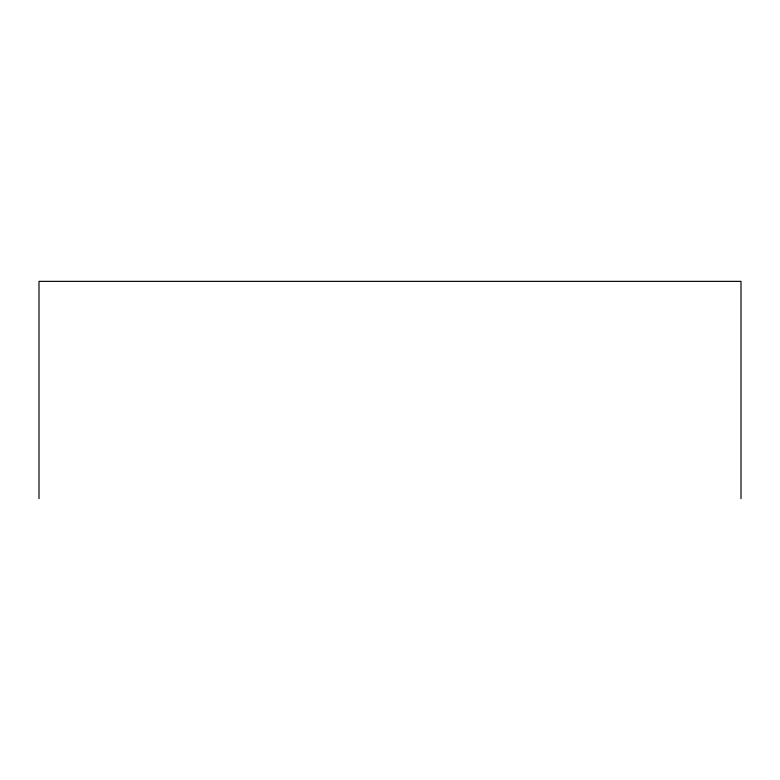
<?xml version="1.0" encoding="UTF-8"?>
<svg xmlns="http://www.w3.org/2000/svg" width="780" height="780" viewBox="0 0 780 780"><rect width="100%" height="100%" fill="white"/><g stroke="black" fill="none" stroke-linecap="round" stroke-linejoin="round"><path stroke-width="1.17" d="M741 498.635L741 281.365L39 281.365L39 498.635"/></g></svg>
